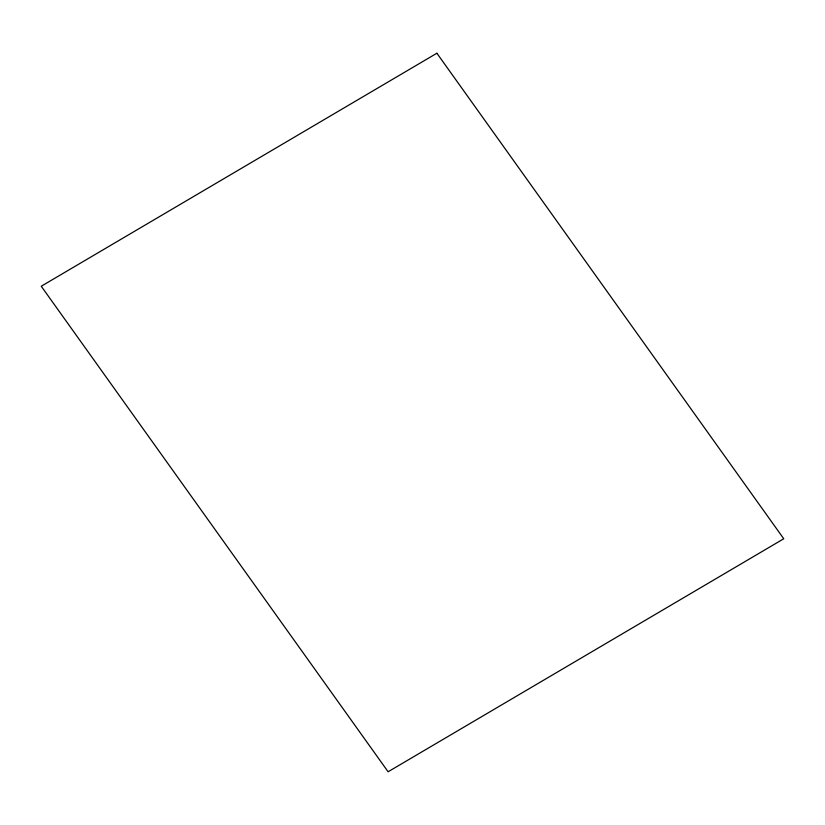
<?xml version="1.0" encoding="UTF-8"?>
<svg xmlns="http://www.w3.org/2000/svg" width="825" height="825" viewBox="0 0 825 825"><rect width="100%" height="100%" fill="white"/><g stroke="black" fill="none" stroke-linecap="round" stroke-linejoin="round"><path stroke-width="1.24" d="M436.889 53.233L41.25 286.234L388.111 771.767L783.75 538.766L436.889 53.233"/></g></svg>
